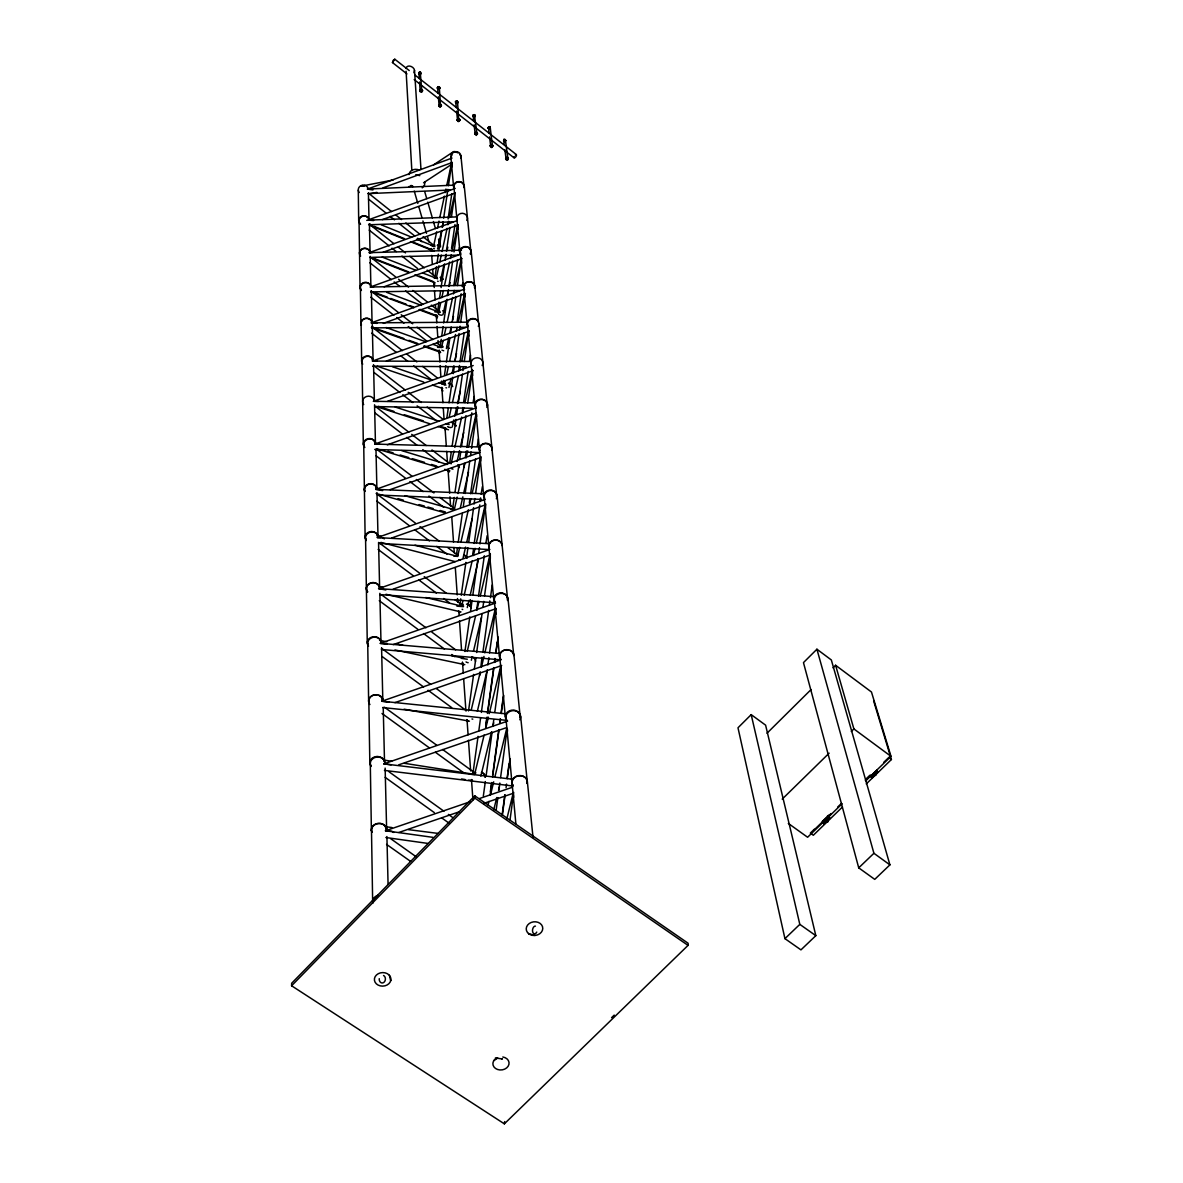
<?xml version="1.0" encoding="UTF-8"?>
<svg xmlns="http://www.w3.org/2000/svg" width="1183" height="1183" viewBox="0 0 1183 1183"><rect width="100%" height="100%" fill="white"/><g stroke="black" fill="none" stroke-linecap="round" stroke-linejoin="round"><path stroke-width="1.5" d="M291.595 985.779L291.654 983.265L474.767 795.804L688.136 943.265L688.048 945.38L504.357 1123.85L291.595 985.779L474.93 798.155L474.767 795.804M419.314 78.655L418.945 72.932L420.113 72.311M419.714 91.18L420.971 89.198L422.538 90.928M420.483 91.224L420.764 89.686L422.464 90.588M420.601 74.396C423.174 71.483 416.623 71.35 419.3 74.145M420.261 72.267L421.828 91.106M422.508 90.396L421.621 92.304L419.758 91.002M457.984 224.711L458.294 229.339M461.429 258.412L461.754 263.173M464.83 293.561L464.86 297.125M468.66 331.063L469 336.076M472.372 370.545L472.727 375.691M480.742 457.008L480.771 460.986M485.548 504.342L485.577 508.439M439.085 87.054L437.444 87.631L437.961 88.784M438.065 93.368L437.636 87.971L438.449 86.95M438.642 105.139C441.422 111.631 441.599 99.712 438.671 106.012M437.71 87.749L438.952 87.305L439.411 88.474M438.405 88.976L437.37 88.133L438.109 86.64L439.529 87.054L439.47 88.459M439.425 106.056L439.307 104.799M439.765 88.296L439.411 87.424M439.322 87.601L440.579 106.086M490.28 554.472L490.309 558.701M455.44 101.768L456.165 103.394M455.736 101.812L456.283 107.653M457.895 102.537L457.244 101.28M457.082 120.429L457.895 119.039M457.525 101.649L458.753 120.607L457.54 120.075L458.102 118.936M459.876 120.518L459.832 119.646M473.732 121.346L473.111 115.461L474.59 114.943M473.304 116.496L473.984 115.121L474.767 116.54M474.723 134.241L475.95 132.259L477.518 133.99M476.986 133.723L474.413 114.795M477.459 133.442L476.246 135.424L474.664 133.709M826.74 821.505L827.671 821.83L827.301 820.026M488.135 127.439L488.978 128.814M488.49 127.261L489.111 133.413M490.22 128.37L489.777 127.217L488.535 127.66M490.294 128.163L490.087 127.113M490.206 127.32L492.453 146.115L490.989 146.426L490.886 145.184M493 145.627L491.714 147.047L490.206 145.879M503.781 139.683L504.106 144.296M505.452 140.777L504.712 139.771L503.707 140.274M505.733 140.821L505.097 139.564M507.699 159.069L506.22 159.025L506.679 157.694M508.379 158.389L507.463 159.735L505.836 159.276M496.135 810.296L497.866 797.579M498.856 790.303L499.832 783.028M500.572 777.571L507.226 728.462M502.139 814.865L504.845 794.858M507.049 778.473L509.015 763.922M502.391 814.924L505.082 794.946M506.058 787.686L506.561 784.048M507.285 778.606L509.991 758.628M510.05 819.745L513.718 792.418M483.329 796.115L485.326 781.564M486.065 776.107L492.039 732.425M493.045 725.149L493.784 719.678M494.775 712.403L501.001 666.901M490.368 791.59L491.359 784.314M492.601 775.205L498.797 729.689M499.788 722.399L500.291 718.761M501.03 713.305L503.263 696.905M490.117 795.227L491.847 782.525M492.586 777.083L499.019 729.881M499.995 722.621L500.498 718.998M501.237 713.541L503.707 695.397M504.357 1123.85L504.668 1121.573M479.677 675.567L480.165 671.944M480.919 666.517L481.984 657.319M482.93 652.025L488.697 610.354M489.451 604.927L489.806 600.86M490.457 597.681L492.202 584.994M473.037 772.75L478.05 736.373M478.804 730.931L480.594 717.904M481.363 712.417L487.159 670.377M487.914 664.89L488.919 657.585M489.555 652.927L495.721 608.225L496.121 614.169M485.917 724.307L486.671 718.82M487.426 713.334L493.71 667.611M494.464 662.125L494.967 658.458M495.721 652.972L497.23 641.999M485.636 728.003L487.13 717.075M487.633 713.438L493.888 667.922M494.642 662.45L495.145 658.813M495.884 653.356L498.132 636.957M472.668 554.354L473.644 548.675M474.191 543.426L479.795 504.875M480.076 501.533L480.594 497.895M481.097 494.257L482.368 486.627M464.934 651.493L469.784 616.861M470.553 611.389L472.076 600.461M472.845 594.99L477.947 558.539M478.716 553.067L479.485 547.596M479.987 543.943L485.607 503.84M476.734 608.875L477.976 601.363M478.509 596.128L484.335 555.773M485.858 543.381L487.13 535.707M468.527 710.939L473.614 674.414M474.368 668.942L475.891 657.985M476.66 652.513L481.984 614.169M482.989 606.864L483.758 601.393M484.512 595.907L490.354 553.925M463.854 467.551L464.579 463.751M465.407 456.653L466.383 451.034M466.901 447.396L471.81 412.867M473.156 402.205L474.146 396.512M457.466 547.699L456.446 554.931L458.176 554.753M458.235 542.287L462.331 513.363M463.366 506.132L464.387 498.901M465.156 493.488L469.769 460.956M470.538 455.529L471.056 451.921M471.559 448.298L476.438 413.961M469.311 502.923L469.828 499.27M470.597 493.784L475.507 459.048M477.311 446.242L478.346 438.937M460.734 598.849L459.965 604.321L463.263 604.35M461.252 595.212L465.88 562.383M466.649 556.897L467.936 547.788M468.705 542.317L473.599 507.655M474.102 504.017L474.871 498.546M475.655 493.074L480.786 456.594M458.693 370.959L459.492 365.488M460.01 361.835L464.209 332.645M449.762 462.686L451.315 451.847M452.083 446.435L455.973 419.329M456.756 413.917L457.791 406.686M458.309 403.063L462.464 374.168M462.982 370.545L463.499 366.937M464.268 361.51L468.69 330.796M462.316 411.314L463.026 407.529M463.603 402.279L468.202 371.373M469.547 360.741L470.523 355.107M452.705 508.306L454.257 497.407M455.041 491.951L458.93 464.697M459.699 459.255L460.734 451.995M461.518 446.538L465.925 415.662M467.743 402.945L472.401 370.249M453.888 285.591L457.584 260.068M458.915 250.959L459.448 247.321M443.729 380.29L443.196 383.928L445.385 383.706M444.527 374.819L445.843 365.724M446.375 362.072L449.806 338.397M450.59 332.941L451.388 327.469M452.187 322.013L455.884 296.519M457.466 285.591L461.429 258.264L455.381 285.014M457.229 321.125L461.178 293.783M462.228 286.493L462.76 282.855M446.937 417.422L448.253 408.298M449.052 402.826L452.734 377.288M453.266 373.636L454.316 366.346M455.1 360.874L459.048 333.502M459.581 329.865L460.113 326.212M460.631 322.56L464.845 293.369M434.9 277.576L436.497 266.767M437.03 263.173L438.346 254.168M438.878 250.559L441.791 230.759M442.324 227.151L443.122 221.753M443.655 218.145L447.884 189.339M448.416 185.731L451.862 162.322L452.187 166.773M448.091 218.988L451.802 193.731M438.967 302.153L437.621 311.277L439.692 311.011M439.499 298.515L440.564 291.225M441.096 287.573L444.571 263.868M445.104 260.216L445.902 254.744M446.435 251.107L449.91 227.402M451.507 216.459L454.982 192.755L449.422 217.657M451.522 248.312L454.982 224.578M440.194 346.589L441.259 339.299M441.791 335.661L443.107 326.567M443.64 322.915L447.1 299.255M447.632 295.617L448.416 290.146M448.949 286.508L452.675 261.029M453.991 251.92L457.984 224.607M436.704 231.794L433.614 246.049L434.915 246.67M437.473 228.23L439.011 221.103M439.78 217.539L444.409 196.156M445.178 192.592L445.961 189.029M446.73 185.465L451.743 162.308M441.555 230.966L437.666 248.844A2.292 0.858 12.3 0 1 437.459 249.007M442.324 227.387L443.107 223.824M438.952 265.761L436.231 278.242L437.577 278.833M439.721 262.197L441.274 255.07M442.058 251.506L447.1 228.349M447.869 224.785L448.653 221.221M443.906 264.977L440.401 281.051A2.351 0.902 12.4 0 0 440.46 280.829M445.473 257.835L446.257 254.256M447.026 250.678L447.81 247.114M438.301 313.717L440.653 303.011M441.821 297.672L443.388 290.53M444.557 285.192L449.644 262.005M450.427 258.441L451.211 254.877M451.98 251.314L457.851 224.578M442.974 314.767L446.124 300.467M447.292 295.114L448.475 289.761M449.259 286.182L450.043 282.604M437.547 347.373L441.584 347.462L443.167 340.364M444.35 335.011L445.917 327.868M447.1 322.515L452.616 297.51M453.414 293.946L454.198 290.367M446.375 348.586L448.756 337.85M449.939 332.482L451.122 327.114M452.719 319.972L453.503 316.393M444.409 384.579L445.207 381M446.804 373.843L448.387 366.686M449.584 361.318L455.559 334.493M456.357 330.915L457.156 327.336M458.339 321.968L464.712 293.34M448.934 387.477L450.93 378.516M452.128 373.148L453.725 365.976M454.937 360.608L456.534 353.436M449.229 416.934L451.241 407.958M452.438 402.575L458.486 375.647M459.684 370.264L460.498 366.686M461.695 361.303L468.542 330.796M452.261 427.033L453.888 419.847M454.686 416.253L456.712 407.277M457.525 403.684L460.35 391.115M451.093 463.869L454.006 450.96M454.819 447.366L461.681 417.052M462.553 413.148L463.78 407.751M464.934 402.649L472.254 370.22M457.096 461.429L459.551 450.619M460.379 447.011L463.647 432.608M450.457 509.326L454.287 509.696L457.156 497.111M457.969 493.548L464.86 463.322M466.072 457.984L467.699 450.871M468.512 447.322L476.217 413.532M460.409 507.522L462.849 496.86M463.662 493.311L468.542 471.987M457.673 556.261L459.729 547.315M460.971 541.962L468.379 509.769M469.607 504.402L470.849 499.034M472.076 493.681L480.313 457.91M463.1 557.829L465.584 547.123M466.827 541.755L472.18 518.553M461.681 605.933L462.937 600.535M464.194 595.138L472.15 560.934M473.407 555.537L475.078 548.335M476.335 542.938L485.119 505.141M467.285 607.574L468.956 600.387M470.213 594.99L478.183 560.86M467.241 651.389L475.625 615.722M476.882 610.369L478.982 601.452M480.239 596.114L489.88 555.078M471.352 660.218L472.194 656.669M473.451 651.33L481.422 617.556M471.352 709.549L480.194 672.373M481.466 667.064L483.98 656.432M484.823 652.898L495.352 608.639M477.355 711.22L487.204 670.007M474.649 774.362L484.113 735.057M485.843 727.915L488.416 717.194M489.274 713.615L500.882 665.393M480.83 776.196L491.581 731.745M492.867 726.406L493.725 722.857M488.061 804.943L488.919 801.394M490.664 794.281L493.695 781.845M494.997 776.506L506.708 728.521M493.695 810.089L496.771 797.534M498.531 790.348L499.418 786.754M506.842 818.858L512.964 794.074M405.946 68.466C407.056 63.882 414.08 66.514 414.508 70.315L420.985 169.48M409.007 174.596C409.495 169.701 415.617 168.134 419.477 170.219M460.764 158.182L460.882 156.644M514.161 156.659C513.496 159.749 517.37 156.038 516.35 154.589L415.056 75.12M419.728 90.825L420.542 89.804M422.494 90.751L421.577 91.786L419.935 91.298M439.736 87.926L439.499 88.843M441.422 105.583L440.52 106.603M455.485 102.152C455.544 99.121 459.758 102.137 457.111 103.424M457.54 102.714L456.815 101.087M459.817 119.986C457.318 125.487 456.298 114.869 459.803 119.838M473.185 115.239L473.851 117.117M474.738 133.901L475.522 132.851L477 133.487M488.18 127.823L489.851 126.581L490.309 128.74M490.294 146.071L491.921 144.991M505.259 139.727L505.067 141.339M505.688 158.847L506.96 157.753M826.015 820.277C825.276 823.693 829.327 817.852 826.385 819.745M413.946 72.769L414.508 70.315M420.586 73.642L419.581 72.621L419.359 74.13M438.804 105.331L439.958 104.474L440.978 105.272M455.573 101.871L456.904 101.206M455.839 101.975L457.082 101.546L457.407 102.906M459.699 120.311L458.176 121.08L457.111 120.237M474.989 116.718C476.853 113.583 470.834 114.293 473.466 116.659M505.318 140.6L503.884 140.91L503.973 139.535M505.585 140.703L503.485 140.895M827.893 821.608L828.174 819.908L827.671 821.83M875.42 775.501C876.81 771.153 873.912 778.488 874.784 772.957M458.146 152.888L454.109 151.468L452.29 153.258A5.057 4.732 -4.9 0 0 451.817 155.668M751.19 714.636L737.985 727.782L784.935 938.637L800.95 949.875L815.826 935.664L765.608 725.164L751.19 714.636L799.812 924.367L815.826 935.664M816.921 649.216L803.464 662.613L858.725 867.849L874.74 879.368L889.912 864.862L831.338 659.966L816.921 649.216L873.912 853.283L889.912 864.862M766.983 733.238L810.991 689.63M833.009 667.833L835.597 665.275L871.472 692.025L890.991 756.336L865.838 780.736M782.214 799.116L829.135 753.172M851.287 731.478L853.889 728.935L835.597 665.275M611.581 1017.661L614.214 1015.103M814.303 829.253L810.34 833.098L813.327 835.257L842.444 807.013M822.244 821.534L828.869 815.117M865.926 779.153L869.889 775.294M813.904 830.141L831.043 813.52M837.638 807.117L841.586 803.287M865.305 780.248L870.584 775.131M883.76 762.34L889.039 757.224M842.015 803.863L807.605 837.253L788.307 823.398M822.984 822.747L829.298 816.654L829.771 818.473L824.211 823.871L823.057 823.043L829.239 817.837L827.538 815.605M870.703 776.447L877.047 770.31L877.579 772.1L871.93 777.571L870.777 776.728L877.032 771.479L876.677 770.251M866.267 783.915L891.405 759.53L873.616 700.854M784.935 938.637L799.812 924.367M858.725 867.849L873.912 853.283M477.133 134.418L474.738 134.034M488.446 127.291L490.176 127.128M361.259 186.145L393.096 180.008M422.213 187.875L424.534 185.273L424.889 181.724M515.27 154.929L516.35 154.589M874.562 773.061L873.69 775.072L874.799 773.948M433.584 164.851L453.414 151.749M423.544 182.788L450.693 164.999M493.829 1060.604L497.747 1058.031M432.653 249.894L431.647 250.663L432.49 251.166M434.752 311.809L440.076 312.489M456.904 606.154L463.352 606.672M476.601 134.3L475.448 134.256M503.854 139.712L505.067 139.594M453.074 185.184L367.455 189.073L452.039 158.064M382.981 187.86L451.936 162.589M455.233 188.408L366.76 220.422M382.36 219.609L455.159 193.021M461.444 250.16L369.229 252.644L456.653 220.807M383.026 252.29L458.339 224.874M465.215 285.384L370.323 287.011L460.157 254.404M384.076 286.774L461.888 258.545M467.048 322.175L371.27 322.841L463.721 289.406M383.307 323.358L465.422 293.68M471.233 361.466L372.482 361.066L467.61 326.789M386.427 361.022L469.37 331.166M475.315 402.885L373.458 401.288L473.2 365.517M387.447 401.377L473.289 370.604M479.899 446.997L374.804 444.069L475.906 407.958M387.285 444.838L475.936 413.192M484.394 493.814L375.824 489.363L480.061 452.32M390.124 489.644L480.239 457.629M489.644 543.707L377.333 537.57L485.015 499.477M391.736 537.969L485.252 504.919M493.104 596.557L378.59 588.616L489.895 549.459M393.14 589.134L490.191 555.019M499.034 653.43L380.29 643.33L495.559 603.019M393.274 644.587L495.854 608.727M505.185 713.748L381.843 701.223L501.237 659.715M394.9 702.628L501.696 665.526M511.973 779.183L383.78 763.863L507.625 721.098M398.789 764.81L506.398 727.678M432.993 837.357L385.466 830.762L470.642 801.571M479.322 798.584L512.357 787.272M398.863 832.462L459.374 811.745M483.581 803.449L512.964 793.379M435.063 277.428L436.926 277.295M473.052 772.647L475.847 772.706M368.608 224.474L370.22 224.045M371.432 327.454L373.192 327.011M419.788 72.296L418.678 73.257L419.388 74.514M456.579 101.191L456.046 102.64M457.998 119.054L459.078 119.099M489.259 126.758L488.505 128.326M369.791 193.701L376.933 192.385M409.067 186.515L412.63 185.864M470.228 774.229L474.679 774.466M461.385 658.354L467.315 659.242M453.71 556.054L457.644 556.394L414.937 545.23M440.682 346.353L442.96 346.427M367.455 189.073L372.941 189.945M369.229 252.644L372.408 252.541M370.323 287.011L373.591 286.922M371.27 322.841L376.859 323.358M372.482 361.066L377.273 361.214M373.458 401.288L378.397 401.481M453.266 508.113L454.39 508.099M374.804 444.069L379.876 444.276M375.824 489.363L382.641 490.59M377.333 537.57L381.207 537.555M368.017 193.628L449.998 190.019M378.59 588.616L385.85 589.977M456.401 216.918L368.445 220.127L373.621 220.556M368.963 224.785L453.326 221.827M380.29 643.33L387.181 644.158M381.843 701.223L388.985 702.096M369.673 257.421L458.353 255.144M383.78 763.863L391.174 764.824M370.649 291.905L460.335 290.486M385.466 830.762L391.854 831.265L393.791 832.462M371.551 327.854L465.821 327.336M372.645 366.198L466.353 366.715M375.336 406.582L472.298 408.253M374.73 449.466L478.819 452.542M506.916 157.635L507.758 158.004M458.368 118.98L459.388 119.276M377.466 494.982L481.496 499.403M495.381 1057.972L502.435 1058.962L501.622 1058.933M378.811 543.352L488.091 549.504M379.92 594.591L493.281 602.635M381.458 649.497L499.211 659.715M382.76 707.567L505.348 720.24M415.765 174.7L419.817 175.616M441.836 383.987L445.887 385.096M384.445 770.414L512.239 785.926M386.412 826.828L391.898 827.538M408.401 829.638L437.725 833.364M433.806 277.724L436.202 278.242L422.701 272.962M431.248 245.561L433.584 246.079L416.712 239.232M385.88 837.52L427.876 843.42M461.488 778.961L465.111 779.523M468.734 780.07L472.357 780.632M384.475 760.137L391.691 761.29M404.335 763.286L472.934 774.126M404.068 709.179L469.429 721.172M394.959 649.955L464.815 664.654M379.58 640.299L386.767 641.822M395.728 643.744L402.915 645.267M451.374 655.604L463.928 658.295M385.983 594.28L461 611.936M379.048 586.398L382.641 587.256M425.747 597.519L461.666 606.08M380.941 542.406L455.174 561.629M377.569 535.441L381.133 536.372M446.213 423.632L449.141 424.593M398.02 498.635L403.285 500.113M419.078 504.564L424.342 506.043M427.847 507.034L433.111 508.513M440.135 510.494L445.399 511.973M378.205 494.065L444.764 512.771M404.837 495.662L454.287 509.696M489.156 129.139L488.121 127.734M476.231 132.703L477.444 133.649M491.773 144.873L492.542 145.657M507.167 157.65L508.379 158.596M438.686 86.862L439.573 87.438M438.346 89.257L437.311 87.838M489.215 128.873L488.328 128.282M387.92 451.285L393.14 452.867M400.105 454.967L408.815 457.599M412.305 458.649L424.505 462.346M431.47 464.446L436.69 466.028M376.919 448.889L437.74 467.241M444.69 469.34L449.91 470.923M401.584 450.59L447.189 464.475M528.535 933.52L534.76 935.472M362.368 185.539L362.974 185.716A5.057 4.688 0.3 0 1 364.231 186.071M378.323 406.361L393.909 411.373M404.29 414.715L423.351 420.852M440.668 426.412L445.858 428.098M376.002 406.479L429.518 423.677M438.154 426.457L448.52 429.784M395.285 407.056L438.908 421.178M409.259 70.566L394.797 59.224L393.17 60.407L392.475 62.566L406.952 73.923M392.475 62.566L394.797 59.224M377.2 366.227L423.736 382.065M432.357 384.993L442.708 388.512M392.283 366.656L432.253 380.349M439.204 382.73L444.424 384.505M374.627 328.061L403.832 338.501M408.978 340.334L417.569 343.41M424.446 345.865L439.913 351.395L438.804 350.464M373.976 328.578L418.427 344.445M423.558 346.279L440.653 352.386M386.131 327.514L425.984 341.843M432.919 344.342L441.584 347.462M375.351 292.689L387.359 297.184M390.774 298.456L406.213 304.223M409.629 305.51L413.059 306.796M419.921 309.354L437.059 315.772L435.98 314.841M372.956 292.497L413.858 307.772M418.959 309.695L437.71 316.689M386.797 292.393L421.385 305.406M428.305 308.009L438.686 311.913M374.7 258.693L408.948 272.031M419.211 276.038L432.919 281.377M372.261 258.397L407.972 272.297M414.775 274.944L435.181 282.9M382.198 257.095L415.958 270.316M373.828 226.264L404.645 238.729M413.207 242.19L432.046 249.805L431.011 248.903M369.658 225.199L403.64 238.922M410.427 241.672L434.205 251.284M381.266 224.814L411.64 237.162M382.715 537.836L384.371 538.856M492.01 144.947L492.986 145.834M440.431 104.548L441.481 105.76M439.44 106.574L438.701 105.834M474.93 798.155L688.048 945.38M390.701 838.703L416.091 856.699M386.56 844.396L410.575 861.372M385.14 777.349L434.338 812.617M441.791 817.956L449.244 823.294M389.118 771.863L443.936 811.227M448.372 814.407L452.823 817.601M829.239 817.837L828.544 817.335L829.771 818.473M384.445 707.212L436.704 745.186M442.679 749.534L475.522 773.401M381.991 713.497L429.459 747.937M435.388 752.255L463.573 772.706M877.579 772.1L876.426 771.257M381.532 648.284L430.612 684.351M436.557 688.728L466.294 710.584M382.183 656.58L423.603 686.983M428.039 690.236L451.699 707.611M853.889 728.935L890.991 756.336M889.409 758.052L891.405 759.53M381.458 594.724L425.969 627.774M431.899 632.18L455.647 649.807M379.27 600.683L417.865 629.312M423.603 633.556L444.438 649.023M451.832 654.495L454.775 656.683M378.974 542.686L419.847 573.341M424.224 576.624L446.124 593.038M454.878 599.604L463.647 606.184M378.131 549.444L413.074 575.603M418.9 579.966L436.379 593.053M443.655 598.509L449.481 602.872M376.889 501.178L409.007 525.444M414.849 529.851L429.444 540.882M436.734 546.398L446.952 554.117M376.15 493.415L415.617 523.285M420.009 526.612L439.011 540.986M447.78 547.625L458.013 555.359M376.726 449.274L411.95 476.143M416.342 479.499L433.954 492.941M439.825 497.422L454.509 508.616M376.135 455.825L405.473 478.183M409.88 481.54L423.07 491.596M428.941 496.061L443.61 507.241M375.425 406.479L408.786 432.12M411.684 434.353L426.191 445.503M431.987 449.969L449.392 463.352M374.907 412.897L402.471 434.072M406.819 437.414L416.978 445.207M422.775 449.658L438.73 461.917M374.05 372.527L399.898 392.534M402.767 394.752L412.823 402.531M417.141 405.873L435.817 420.32M374.597 366.301L405.266 390.05M408.194 392.312L421.34 402.501M427.181 407.026L443.241 419.477M371.654 333.177L396.305 352.371M400.653 355.758L407.913 361.406M413.71 365.931L431.1 379.477M371.98 326.922L402.368 350.626M406.715 354.013L416.845 361.909M422.627 366.434L437.104 377.717M441.451 381.103L444.335 383.366M414.198 79.586L514.102 157.901M371.092 291.077L398.36 312.489M401.229 314.752L412.719 323.758M417.022 327.144L432.815 339.536M437.119 342.922L442.871 347.418M370.826 297.229L393.865 315.284M396.734 317.532L403.935 323.181M408.253 326.567L426.959 341.236M371.477 257.835L395.714 276.97M398.553 279.218L408.534 287.099M412.808 290.471L427.063 301.724M431.337 305.11L439.884 311.854M369.865 262.759L391.307 279.676M394.176 281.924L399.884 286.449M405.606 290.959L422.76 304.489M369.421 224.238L393.969 243.728M398.301 247.173L405.518 252.911M409.85 256.341L424.283 267.816M427.167 270.108L437.281 278.138M369.214 230.138L389.118 245.931M391.972 248.179L396.231 251.565M401.924 256.09L417.569 268.497M368.49 193.184L391.484 211.535M395.787 214.981L401.54 219.565M405.843 223.01L420.216 234.485M423.085 236.777L434.575 245.96M368.49 199.099L385.821 212.925M390.153 216.385L394.486 219.846M398.819 223.306L414.715 235.979M417.599 238.286L421.932 241.746M411.137 185.376L412.645 186.825M459.921 154.692L460.527 155.683M455.928 102.862L455.721 102.049M505.688 140.23C501.917 136.267 504.86 145.42 505.363 139.934M431.603 250.9L431.603 250.9A4.998 4.599 -3.8 0 1 431.484 248.519M871.413 775.782L871.93 777.571M424.697 191.602L426.738 198.64M427.773 202.16L432.372 217.997M433.407 221.517L435.448 228.556M438.523 239.114L440.564 246.153M414.257 191.099L417.821 203.402M418.841 206.921L421.902 217.48M422.923 220.999L426.501 233.302M427.521 236.822L429.045 242.101M875.021 773.726L875.657 775.294M871.028 775.723L871.383 776.95M823.738 822.052L824.211 823.871M823.353 821.993L823.664 823.25M827.08 820.248L827.435 821.653M419.684 90.662L419.802 91.52M389.399 975.31L390.671 980.707M459.758 119.306L459.891 120.178M385.229 825.911L386.028 829.327M505.422 140.333L507.921 158.433M505.599 158.64C509.622 164.304 507.241 152.666 505.747 159.528M381.532 697.29L382.272 700.543M376.83 533.844L377.495 536.875M374.346 440.786L374.981 443.684M375.75 485.947L376.401 488.919M372.053 358.138L372.645 360.904M504.83 149.664L506.058 158.596M489.555 136.962L490.664 145.834M474.132 124.866L475.122 133.664M520.653 716.543L527.263 781.608M527.381 781.815L533.03 837.475M520.106 715.996L513.984 655.426A7.157 6.181 -5.9 0 0 506.605 649.659A7.157 6.181 -5.9 0 0 499.714 656.24L505.333 716.839M508.039 598.982L513.762 655.545A7.157 6.166 -5.9 0 0 509.977 650.399M497.111 495.825L507.537 598.524M487.559 404.66L491.951 448.534M491.965 448.83L496.638 495.44M478.967 323.728L487.115 404.32M474.871 286.478L478.376 321.687M471.204 251.565L474.694 286.597M464.298 186.367L470.819 251.299M456.623 111.143L457.481 119.853M460.956 156.112L463.928 186.145M505.88 717.386L511.928 782.495M512.047 782.702L515.892 824.033M494.243 599.751L499.477 656.343M484.172 496.535L493.74 599.293M475.374 405.311L479.411 449.2M479.411 449.51L483.699 496.135M467.462 324.334L474.93 404.97M463.677 287.055L467.048 324.038M460.291 252.112L463.499 287.173M453.932 186.884L459.906 251.861M450.841 156.614L453.562 186.663M438.361 96.829L439.085 105.45M470.272 599.663L470.834 606.938M471.499 779.848L472.934 799.856M467.063 720.432L468.084 734.85M468.468 740.262L470.642 770.917M458.827 611.7L459.093 615.308M459.477 620.72L461.518 649.585M462.509 662.391L463.263 673.186M463.647 678.584L465.939 710.939M451.773 517.178L453.533 542.139M453.902 547.492L454.287 552.845M455.307 567.559L457.229 594.886M457.481 598.539L457.747 602.177M448.032 469.488L449.688 493.178M449.954 496.83L450.59 505.94M446.302 445.947L445.03 427.965A5.678 5.087 -4.4 0 0 445.296 429.266M446.671 451.344L447.44 462.139M442.9 402.723L441.91 388.468A5.531 4.983 -4.3 0 0 442.767 390.922M443.27 408.061L444.024 418.738M439.144 351.425L439.884 362.042M440.12 365.577L440.86 376.194M434.265 287.513L433.91 282.205A5.116 4.688 -3.9 0 0 434.708 284.512M434.516 291.033L435.137 299.861M435.492 305.155L435.743 308.689M436.32 315.876L436.808 322.929M437.045 326.464L437.784 337.037M438.035 340.571L438.272 344.09M431.706 255.365L432.327 264.223M432.697 269.547L433.067 274.87M419.551 82.071L420.142 90.618M513.599 794.976L513.762 797.224M507.359 729.127L507.507 731.301M476.557 414.597L476.675 416.401M406.094 71.276L411.832 170.396M386.915 836.558L388.068 884.219M385.14 768.107L386.619 829.002M383.218 707.419L384.519 762.015A7.379 6.27 -2.6 0 0 374.597 756.869A7.379 6.27 -2.6 0 0 371.181 766.421M381.577 647.87L382.819 700.247A7.128 6.107 -2.5 0 0 378.678 695.308M379.847 593.319L380.985 641.985M378.56 542.435L379.625 587.729A6.669 5.826 -2.1 0 0 370.634 582.908A6.669 5.826 -2.1 0 0 367.558 591.781M375.972 449.141L376.889 488.638A6.27 5.56 -1.7 0 0 369.229 483.803A6.27 5.56 -1.7 0 0 364.778 491.211M376.978 492.601L377.998 536.594A6.462 5.693 -1.9 0 0 369.303 531.877A6.462 5.693 -1.9 0 0 366.316 540.542M373.547 364.601L374.39 400.948A5.915 5.309 -1.3 0 0 366.419 396.512A5.915 5.309 -1.3 0 0 363.699 404.601M374.553 404.778L375.455 443.418A6.092 5.442 -1.5 0 0 368.017 438.686A6.092 5.442 -1.5 0 0 363.699 445.917M372.275 324.63L373.089 360.652A5.752 5.205 -1.1 0 0 365.355 356.32A5.752 5.205 -1.1 0 0 362.693 364.231M371.344 290.663L372.068 322.929A5.59 5.087 -0.8 0 0 365.236 318.493A5.59 5.087 -0.8 0 0 361.259 325.251M370.22 256.371L370.9 286.804M369.421 223.912L370.072 252.659A5.309 4.88 -0.3 0 0 362.915 248.563A5.309 4.88 -0.3 0 0 360.46 255.986M368.416 192.947L369.007 220.082M371.492 830.673L372.66 902.23A7.941 6.58 -2.9 0 1 377.776 895.339M370.309 763.967L371.388 830.466M368.845 701.475L369.835 763.405M367.721 643.744L368.638 701.593M365.562 538.206L367.277 643.271M363.728 444.882L364.408 489.806M364.408 490.102L365.133 537.792M362.028 362.013L363.329 444.542M361.096 323.846L361.658 361.702M360.416 288.06L360.933 323.965M359.041 221.265L360.061 287.809M358.286 190.241L358.7 221.029M433.673 245.606A4.998 4.599 -3.8 0 1 434.856 245.088M438.656 245.354A4.998 4.599 -3.8 0 1 440.564 246.936M437.459 245.295A4.998 4.599 -3.8 0 1 439.751 246.375A4.998 4.599 -3.8 0 0 437.399 245.28M442.59 391.026A5.531 4.983 -4.3 0 1 441.851 387.285M448.446 383.41A5.531 4.983 -4.3 0 1 451.906 385.54M439.381 352.682A5.383 4.88 -4.2 0 1 439.263 350.153M446.997 346.782A5.383 4.88 -4.2 0 1 449.052 348.467M443.699 350.73A2.47 0.991 12.5 0 1 443.063 350.582M442.472 350.39A2.47 0.991 12.5 0 1 441.954 350.138M464.357 289.687A5.604 5.131 -5.3 0 1 468.143 281.835A5.604 5.131 -5.3 0 1 474.56 287.927M460.542 253.413A5.457 5.028 -5.2 0 1 466.235 246.818A5.457 5.028 -5.2 0 1 470.583 254.108M361.406 290.486A5.457 4.983 -0.6 0 1 363.92 282.9A5.457 4.983 -0.6 0 1 371.255 287.07M434.353 284.275A5.116 4.688 -3.9 0 1 433.555 281.968M441.022 277.517A5.116 4.688 -3.9 0 1 442.117 278.197M434.412 248.8A2.292 0.858 12.3 0 1 433.555 248.326M454.376 189.043A5.19 4.821 -4.9 0 1 457.851 181.664A5.19 4.821 -4.9 0 1 463.81 187.402M451.063 157.827A5.057 4.732 -4.8 0 1 455.692 151.631A5.057 4.732 -4.8 0 1 460.838 157.339M359.203 192.504A5.057 4.688 0.3 0 1 360.919 185.642A5.057 4.688 0.3 0 1 368.031 188.127M360.578 224.252A5.176 4.791 0 0 1 360.312 217.066A5.176 4.791 0 0 1 368.061 217.776M463.825 554.768A6.181 5.427 -4.7 0 1 466.856 557.903M479.677 450.649A6.285 5.604 -5.6 0 1 485.444 443.255A6.285 5.604 -5.6 0 1 491.803 449.998M476.305 408.002A6.107 5.486 -5.6 0 1 477.37 400.993A6.107 5.486 -5.6 0 1 485.193 400.564A6.107 5.486 -5.6 0 1 486.849 407.44M364.837 447.514A6.092 5.442 -1.5 0 1 367.647 439.248A6.092 5.442 -1.5 0 1 375.854 443.758M467.492 720.979A6.787 5.797 -5 0 1 466.753 719.619M463.411 665.009A6.58 5.664 -4.9 0 1 462.405 662.229M472.017 656.757A6.58 5.664 -4.9 0 1 475.522 661.489M468.157 662.702A3.031 1.479 13.3 0 1 467.389 662.524M466.664 662.258A3.031 1.479 13.3 0 1 466.028 661.918M494.79 602.251A6.906 6.019 -5.9 0 1 499.492 592.979A6.906 6.019 -5.9 0 1 507.359 600.092M489.141 547.862A6.684 5.885 -5.8 0 1 494.42 540.202A6.684 5.885 -5.8 0 1 502.213 545.614M367.647 591.958A6.669 5.826 -2.1 0 1 370.737 583.086A6.669 5.826 -2.1 0 1 379.713 587.907M368.534 646.14A6.891 5.959 -2.3 0 1 372.571 636.824A6.891 5.959 -2.3 0 1 380.926 643.537M472.461 780.943A7.024 5.945 -5.1 0 1 471.692 779.553M473.23 773.712A7.024 5.945 -5.1 0 1 474.649 772.691M481.658 772.277A7.024 5.945 -5.1 0 1 485.385 777.231M506.457 719.944A7.409 6.329 -6 0 1 511.514 710.199A7.409 6.329 -6 0 1 519.928 717.652M500.793 659.271A7.157 6.181 -5.9 0 1 500.025 657.822M369.273 703.027A7.128 6.107 -2.5 0 1 374.346 694.865A7.128 6.107 -2.5 0 1 383.041 700.144M383.529 975.487A3.874 3.091 -85.6 0 1 385.244 980.175A3.874 3.091 -85.6 0 1 381.606 982.896A3.874 3.091 -85.6 0 1 379.255 978.681M502.805 1056.996A8.118 6.536 -5.4 0 1 508.128 1066.267A8.118 6.536 -5.4 0 1 495.455 1068.412A8.118 6.536 -5.4 0 1 496.683 1058.031M536.757 932.086A3.874 2.396 -81.4 0 1 533.666 933.505A3.874 2.396 -81.4 0 1 532.69 929.084A3.874 2.396 -81.4 0 1 535.441 926.126M373.177 902.895A7.956 6.595 -3 0 1 376.475 896.832M513.082 785.675A7.675 6.492 -6.1 0 1 518.346 775.664A7.675 6.492 -6.1 0 1 527.056 783.294M506.989 720.491A7.409 6.329 -6 0 1 508.32 712.373A7.409 6.329 -6 0 1 517.829 711.841A7.409 6.329 -6 0 1 519.795 719.767M370.752 765.549A7.379 6.27 -2.6 0 1 376.002 757.179A7.379 6.27 -2.6 0 1 385.007 762.562M371.832 832.093A7.66 6.418 -2.8 0 1 378.264 823.338A7.66 6.418 -2.8 0 1 386.545 830.688M459.241 612.188A6.373 5.545 -4.8 0 1 458.546 610.886M467.581 604.143A6.373 5.545 -4.8 0 1 469.991 606.036M463.84 555.064A6.181 5.427 -4.7 0 1 466.856 558.199M460.083 560.195A2.839 1.316 12.9 0 1 458.679 559.781M484.69 498.96A6.477 5.738 -5.7 0 1 489.097 490.132A6.477 5.738 -5.7 0 1 496.476 496.934M479.692 450.945A6.285 5.604 -5.6 0 1 485.459 443.551A6.285 5.604 -5.6 0 1 491.803 450.294M364.793 491.507A6.27 5.56 -1.7 0 1 369.229 484.113A6.27 5.56 -1.7 0 1 376.889 488.934M437.045 318.094A5.25 4.776 -4 0 1 436.231 315.743M442.605 310.789A5.25 4.776 -4 0 1 445.015 311.913M440.12 277.354A5.116 4.688 -3.9 0 1 443.329 279.38M438.213 281.347A2.351 0.902 12.4 0 1 437.621 281.214M457.037 219.742A5.324 4.924 -5.1 0 1 462.597 213.295A5.324 4.924 -5.1 0 1 466.827 220.437M454.168 188.127A5.19 4.821 -5 0 1 458.9 181.812A5.19 4.821 -5 0 1 464.165 187.624M359.987 223.572A5.176 4.791 -0.1 0 1 362.368 216.312A5.176 4.791 -0.1 0 1 369.347 220.319M459.684 612.617A6.373 5.545 -4.8 0 1 458.989 611.315M466.472 604.099A6.373 5.545 -4.8 0 1 471.145 607.766M462.716 609.57A2.928 1.39 13.1 0 1 462.109 609.245M489.037 547.685A6.684 5.885 -5.8 0 1 494.317 540.025A6.684 5.885 -5.8 0 1 502.11 545.452M484.453 497.999A6.477 5.738 -5.7 0 1 491.241 490.442A6.477 5.738 -5.7 0 1 496.357 498.738M365.946 539.655A6.462 5.693 -1.9 0 1 370.53 532.069A6.462 5.693 -1.9 0 1 378.427 537.008M445.518 430.139A5.678 5.087 -4.4 0 1 444.645 427.64M452.926 422.789A5.678 5.087 -4.4 0 1 455.721 425.732M448.623 383.292A5.531 4.983 -4.3 0 1 452.69 386.619M446.582 387.876A2.543 1.05 12.5 0 1 445.947 387.728M467.936 326.612A5.767 5.25 -5.4 0 1 470.39 319.011A5.767 5.25 -5.4 0 1 478.302 322.101M464.535 289.584A5.604 5.131 -5.3 0 1 468.32 281.717A5.604 5.131 -5.3 0 1 474.738 287.809M361.436 325.148A5.59 5.087 -0.8 0 1 365.399 318.375A5.59 5.087 -0.8 0 1 372.231 322.826M472.224 781.046A7.024 5.945 -5.1 0 1 471.47 779.656M481.422 772.381A7.024 5.945 -5.1 0 1 485.163 777.32M467.98 721.467A6.787 5.797 -5 0 1 467.226 720.107M472.786 719.146A3.12 1.582 13.5 0 1 471.987 718.968M500.572 659.375A7.157 6.166 -5.9 0 1 500.808 652.498A7.157 6.166 -5.9 0 1 508.232 649.866M495.293 602.709A6.921 6.019 -5.9 0 1 499.995 593.437A6.921 6.019 -5.9 0 1 507.877 600.55M368.135 645.253A6.891 5.959 -2.3 0 1 373.029 637.297A6.891 5.959 -2.3 0 1 381.444 642.458M369.924 704.536A7.128 6.107 -2.5 0 1 369.673 697.748A7.128 6.107 -2.5 0 1 376.904 694.865M513.2 785.882A7.675 6.492 -6.1 0 1 518.465 775.871A7.675 6.492 -6.1 0 1 527.174 783.501M371.95 832.3A7.66 6.418 -2.8 0 1 377.392 823.708A7.66 6.418 -2.8 0 1 386.737 829.224M448.845 471.884A5.841 5.19 -4.5 0 1 448.194 470.671M457.717 465.126A5.841 5.19 -4.5 0 1 459.329 467.374M451.936 422.671A5.678 5.087 -4.4 0 1 456.12 426.057M451.122 427.536A2.617 1.109 12.6 0 1 449.2 427.314M448.564 427.107A2.617 1.109 12.6 0 1 447.603 426.531M471.307 364.808A5.93 5.368 -5.5 0 1 477.503 357.769A5.93 5.368 -5.5 0 1 482.206 365.532M467.714 325.68A5.767 5.25 -5.4 0 1 473.747 318.789A5.767 5.25 -5.4 0 1 478.316 326.39M362.368 363.329A5.752 5.205 -1.1 0 1 365.724 356.615A5.752 5.205 -1.1 0 1 373.133 359.632M439.603 353.54A5.383 4.88 -4.2 0 1 438.76 351.144M446.627 346.501A5.383 4.88 -4.2 0 1 448.682 348.186M441.924 315.166A2.41 0.946 12.4 0 1 438.405 313.983M460.749 254.33A5.457 5.028 -5.2 0 1 461.681 247.912A5.457 5.028 -5.2 0 1 468.69 247.558A5.457 5.028 -5.2 0 1 470.183 253.857M360.549 256.119A5.309 4.88 -0.3 0 1 362.989 248.696A5.309 4.88 -0.3 0 1 370.146 252.778M361.052 290.219A5.442 4.983 -0.6 0 1 362.915 282.914A5.442 4.983 -0.6 0 1 370.575 285.547M448.934 472.032A5.841 5.19 -4.5 0 1 448.298 470.819M457.806 465.274A5.841 5.19 -4.5 0 1 459.418 467.522M453 469.119A2.691 1.168 12.7 0 1 451.107 468.453M475.862 407.662A6.107 5.486 -5.6 0 1 480.002 399.248A6.107 5.486 -5.6 0 1 486.967 405.754M490.22 145.524C491.877 151.705 494.612 141.487 490.22 145.524M390.804 980.337L390.183 982.038A8.266 6.758 -3.1 0 1 376.371 983.857A8.266 6.758 -3.1 0 1 380.468 972.87A8.266 6.758 -3.1 0 1 390.804 980.337M528.831 933.816L527.47 932.485A8.296 6.847 -6.2 0 1 533.518 921.853A8.296 6.847 -6.2 0 1 542.361 930.489A8.296 6.847 -6.2 0 1 528.831 933.816M431.499 248.859A4.998 4.599 -3.8 0 0 431.618 251.24A4.998 4.599 -3.8 0 1 431.455 248.844"/></g></svg>
